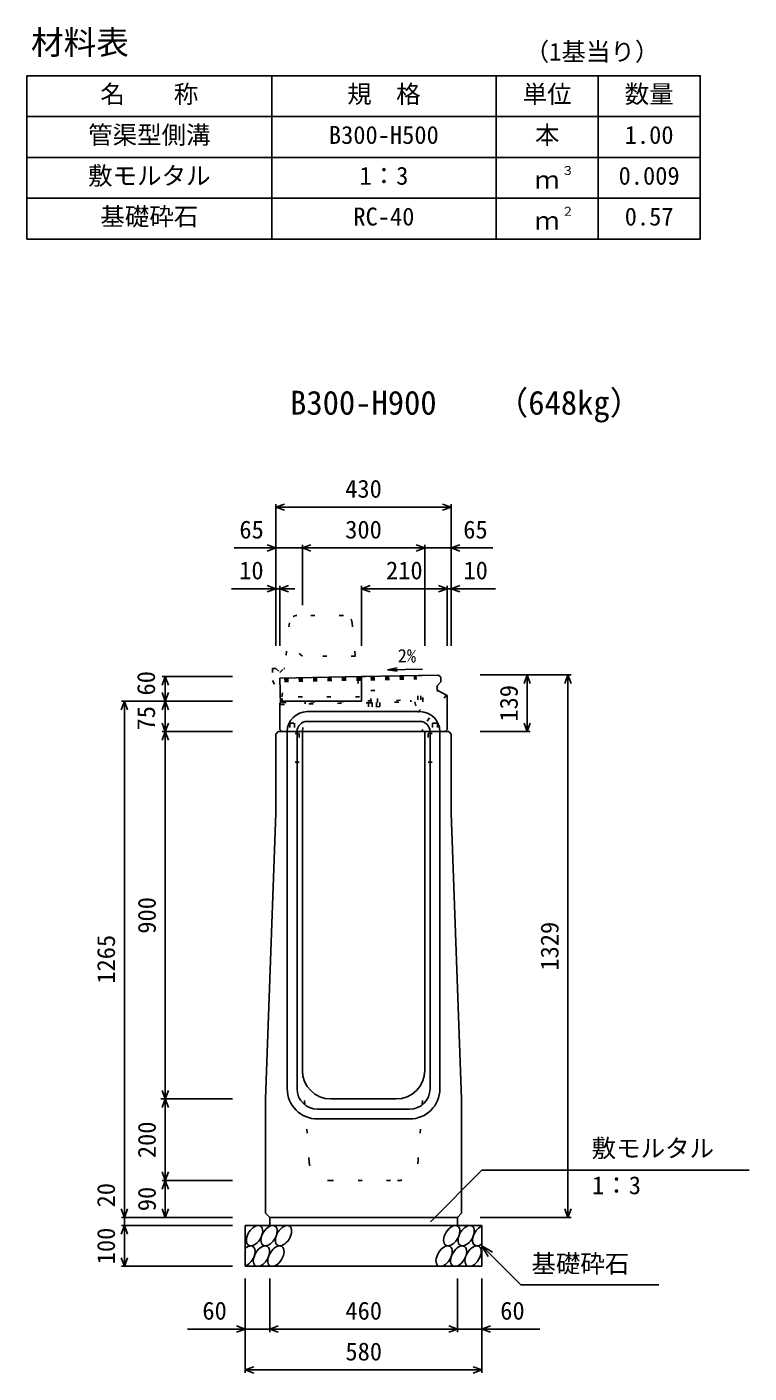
# Model space of a CAD drawing. Units: millimetres, scale not verified. Extents: x -12600 to 12600, y -5940 to 5940.
# Drawn here: x 4875 to 6645, y -630 to 2668 of the extents above; entities that cross this region are included whole.
import ezdxf
from ezdxf.enums import TextEntityAlignment as Align

# ---------------------------------------------------------------- set-up
doc = ezdxf.new("R2010")
doc.units = ezdxf.units.MM
doc.header["$LTSCALE"] = 40
doc.linetypes.add('DOTTED', pattern=[1.75, 0.25, -1.5])
for name, color, linetype, lineweight in [('0-0_DIM', 7, 'Continuous', 25), ('0-2_HATCH', 6, 'DOTTED', 25), ('0-3_HYO', 3, 'Continuous', 25), ('0-4_HYO2', 4, 'Continuous', 25), ('0-5_OUTLINE', 3, 'Continuous', 25), ('0-6_OUTLINE2', 4, 'DOTTED', 25), ('0-7_TXT', 7, 'Continuous', 25)]:
    doc.layers.add(name, color=color, linetype=linetype, lineweight=lineweight)
doc.styles.add('ＭＳ ゴシック', font='')
doc.styles.get('ＭＳ ゴシック').set_extended_font_data('MS Gothic')

msp = doc.modelspace()

# ---------------------------------------------------------------- linework, layer by layer
at = {"layer": '0-0_DIM'}
for p, q in [((5485, 1151.46), (5485, 1498.96)), ((5915, 1491.46), (5485, 1491.46)), ((5915, 1151.46), (5915, 1498.96)), ((5485, 1391.46), (5383.02, 1391.46)), ((5550, 1391.46), (5485, 1391.46)), ((5550, 1398.96), (5550, 1251.46)), ((5550, 1391.46), (5850, 1391.46)), ((5850, 1398.96), (5850, 1151.46)), ((5915, 1391.46), (5850, 1391.46)), ((5915, 1391.46), (6016.98, 1391.46)), ((5376.62, 1291.46), (5485, 1291.46)), ((5495, 1291.46), (5485, 1291.46)), ((5495, 1298.96), (5495, 1151.46)), ((5531.3, 1291.46), (5495, 1291.46)), ((5695, 1298.96), (5695, 1151.46)), ((5695, 1291.46), (5905, 1291.46)), ((5905, 1298.96), (5905, 1151.46)), ((5905, 1291.46), (5915, 1291.46)), ((6023.38, 1291.46), (5915, 1291.46)), ((5206.5, 1076.46), (5379, 1076.46)), ((5214, 1016.46), (5214, 1076.46)), ((6208.5, 1080.46), (5986, 1080.46)), ((6101, 1080.46), (6101, 941.46)), ((6201, 1080.46), (6201, -248.54)), ((5106.5, 1016.46), (5379, 1016.46)), ((5114, 1016.46), (5114, -248.54)), ((5214, 941.46), (5214, 1016.46)), ((5206.5, 941.46), (5379, 941.46)), ((6108.5, 941.46), (5986, 941.46)), ((5203.25, 41.46), (5375.75, 41.46)), ((5206.5, 41.46), (5379, 41.46)), ((5206.5, -158.54), (5379, -158.54)), ((5214, -158.54), (5214, -248.54)), ((5863.77, -259.35), (5990, -133.11)), ((5990, -133.11), (6644.81, -133.11)), ((5106.5, -248.54), (5379, -248.54)), ((5114, -248.54), (5114, -268.54)), ((6208.5, -248.54), (5986, -248.54)), ((5106.5, -268.54), (5379, -268.54)), ((5114, -268.54), (5114, -368.54)), ((5990, -318.54), (6085.76, -414.29)), ((5990, -318.54), (6015.98, -333.54)), ((5990, -318.54), (6005, -344.52)), ((5106.5, -368.54), (5379, -368.54)), ((5410, -629.9), (5410, -398.54)), ((5470, -529.9), (5470, -398.54)), ((5930, -529.9), (5930, -398.54)), ((5990, -629.9), (5990, -398.54)), ((6085.76, -414.29), (6423.31, -414.29)), ((5410, -522.4), (5268.21, -522.4)), ((5410, -522.4), (5470, -522.4)), ((5470, -522.4), (5930, -522.4)), ((5990, -522.4), (5930, -522.4)), ((5990, -522.4), (6131.79, -522.4)), ((5410, -622.4), (5990, -622.4))]:
    msp.add_line(p, q, dxfattribs=at)
for points in [[(5506.14, 1483.77), (5485, 1491.46), (5506.14, 1499.16)], [(5893.86, 1499.16), (5915, 1491.46), (5893.86, 1483.77)], [(5463.86, 1399.16), (5485, 1391.46), (5463.86, 1383.77)], [(5571.14, 1383.77), (5550, 1391.46), (5571.14, 1399.16)], [(5828.86, 1399.16), (5850, 1391.46), (5828.86, 1383.77)], [(5936.14, 1399.16), (5915, 1391.46), (5936.14, 1383.77)], [(5463.86, 1299.16), (5485, 1291.46), (5463.86, 1283.77)], [(5516.14, 1283.77), (5495, 1291.46), (5516.14, 1299.16)], [(5716.14, 1283.77), (5695, 1291.46), (5716.14, 1299.16)], [(5883.86, 1283.77), (5905, 1291.46), (5883.86, 1299.16)], [(5936.14, 1299.16), (5915, 1291.46), (5936.14, 1283.77)], [(5206.3, 1055.32), (5214, 1076.46), (5221.7, 1055.32)], [(6093.3, 1059.32), (6101, 1080.46), (6108.7, 1059.32)], [(6193.3, 1059.32), (6201, 1080.46), (6208.7, 1059.32)], [(5206.3, 1037.61), (5214, 1016.46), (5221.7, 1037.61)], [(5121.7, 995.32), (5114, 1016.46), (5106.3, 995.32)], [(5206.3, 995.32), (5214, 1016.46), (5221.7, 995.32)], [(5206.3, 962.61), (5214, 941.46), (5221.7, 962.61)], [(6093.3, 962.61), (6101, 941.46), (6108.7, 962.61)], [(5206.3, 920.32), (5214, 941.46), (5221.7, 920.32)], [(5214, 941.46), (5214, 41.46), (5214, -158.54)], [(5206.3, 62.61), (5214, 41.46), (5221.7, 62.61)], [(5206.3, 20.32), (5214, 41.46), (5221.7, 20.32)], [(5206.3, -137.39), (5214, -158.54), (5221.7, -137.39)], [(5206.3, -179.68), (5214, -158.54), (5221.7, -179.68)], [(5121.7, -227.39), (5114, -248.54), (5106.3, -227.39)], [(5221.7, -227.39), (5214, -248.54), (5206.3, -227.39)], [(6193.3, -227.39), (6201, -248.54), (6208.7, -227.39)], [(5121.7, -289.68), (5114, -268.54), (5106.3, -289.68)], [(5121.7, -347.39), (5114, -368.54), (5106.3, -347.39)], [(5388.86, -514.71), (5410, -522.4), (5388.86, -530.1)], [(5491.14, -530.1), (5470, -522.4), (5491.14, -514.71)], [(5908.86, -514.71), (5930, -522.4), (5908.86, -530.1)], [(6011.14, -514.71), (5990, -522.4), (6011.14, -530.1)], [(5431.14, -630.1), (5410, -622.4), (5431.14, -614.71)], [(5968.86, -614.71), (5990, -622.4), (5968.86, -630.1)]]:
    msp.add_lwpolyline(points, dxfattribs=at)
at = {"layer": '0-2_HATCH', "linetype": 'Continuous'}
for p, q in [((5495, 1072.65), (5695, 1076.46)), ((5496.23, 1008.16), (5495, 1072.65))]:
    msp.add_line(p, q, dxfattribs=at)
at = {"layer": '0-2_HATCH'}
for p, q in [((5500.64, 1012.75), (5499.5, 1072.74)), ((5507.3, 1072.89), (5508.44, 1012.9)), ((5510.8, 1072.96), (5511.94, 1012.97)), ((5514.3, 1073.02), (5515.44, 1013.03)), ((5542.59, 1073.56), (5543.74, 1013.57)), ((5546.09, 1073.63), (5547.24, 1013.64)), ((5549.59, 1073.69), (5550.74, 1013.71)), ((5577.89, 1074.23), (5579.03, 1014.24)), ((5581.39, 1074.3), (5582.53, 1014.31)), ((5584.89, 1074.37), (5586.03, 1014.38)), ((5613.18, 1074.9), (5614.32, 1014.92)), ((5616.68, 1074.97), (5617.82, 1014.98)), ((5620.18, 1075.04), (5621.32, 1015.05)), ((5648.47, 1075.58), (5649.62, 1015.59)), ((5651.97, 1075.64), (5653.12, 1015.66)), ((5655.47, 1075.71), (5656.62, 1015.72)), ((5684.17, 1076.26), (5685.31, 1016.27)), ((5687.27, 1076.32), (5688.41, 1016.33)), ((5691.17, 1076.39), (5692.31, 1016.4)), ((5695, 1076.46), (5843.94, 1079.3)), ((5719.06, 1076.92), (5720.2, 1016.93)), ((5722.56, 1076.99), (5723.79, 1012.5)), ((5726.06, 1077.05), (5727.2, 1017.07)), ((5754.36, 1077.59), (5755.5, 1017.6)), ((5757.85, 1077.66), (5759, 1017.67)), ((5761.35, 1077.73), (5762.5, 1017.74)), ((5790.05, 1078.27), (5791.19, 1018.28)), ((5793.15, 1078.33), (5794.38, 1013.84)), ((5797.05, 1078.41), (5798.19, 1018.42)), ((5824.94, 1078.94), (5826.09, 1018.95)), ((5828.44, 1079), (5829.58, 1019.02)), ((5833.08, 1019.08), (5831.94, 1079.07)), ((5840.58, 1019.23), (5839.44, 1079.21)), ((5845.17, 1014.81), (5843.94, 1079.3)), ((5717.62, 1042.39), (5733.61, 1042.69)), ((5718.19, 1012.39), (5717.62, 1042.39)), ((5734.18, 1012.7), (5733.61, 1042.69)), ((5496.23, 1008.16), (5845.17, 1014.81)), ((5500.64, 1012.75), (5840.58, 1019.23)), ((5556.96, 1013.82), (5557.05, 1009.32)), ((5712.32, 1012.28), (5740.01, 1012.81)), ((5712.32, 1012.28), (5712.51, 1002.28)), ((5740.2, 1002.81), (5712.51, 1002.28)), ((5720.7, 1012.44), (5720.89, 1002.44)), ((5731.67, 1012.65), (5731.86, 1002.65)), ((5740.01, 1012.81), (5740.2, 1002.81)), ((5815.59, 1018.75), (5815.67, 1014.25))]:
    msp.add_line(p, q, dxfattribs=at)
at = {"layer": '0-2_HATCH', "linetype": 'Continuous'}
for centre in [(5432.89, -293.54), (5468.37, -293.54), (5503.84, -293.54), (5916.05, -293.54), (5951.52, -293.54), (5449.77, -343.54), (5485.25, -343.54), (5897.45, -343.54), (5932.93, -343.54), (5968.41, -343.54)]:
    msp.add_ellipse(centre, major_axis=(14.54, 23.54), ratio=0.5792, dxfattribs=at)
for centre, start_param, end_param in [((5987, -293.54), 0.6666252, 4.1103269), ((5414.3, -343.54), 3.7419964, 7.318141)]:
    msp.add_ellipse(centre, major_axis=(14.54, 23.54), ratio=0.5792, start_param=start_param, end_param=end_param, dxfattribs=at)
at = {"layer": '0-3_HYO'}
for p, q in [((5475, 2548.36), (5475, 2148.36)), ((6025, 2548.36), (6025, 2148.36)), ((6275, 2548.36), (6275, 2148.36)), ((4875, 2448.36), (6525, 2448.36))]:
    msp.add_line(p, q, dxfattribs=at)
msp.add_lwpolyline([(4875, 2148.36), (6525, 2148.36), (6525, 2548.36), (4875, 2548.36)], close=True, dxfattribs=at)
at = {"layer": '0-4_HYO2'}
for p, q in [((4875, 2348.36), (6525, 2348.36)), ((4875, 2248.36), (6525, 2248.36))]:
    msp.add_line(p, q, dxfattribs=at)
at = {"layer": '0-5_OUTLINE', "linetype": 'DOTTED'}
for p, q in [((5650.46, 1226.41), (5536.66, 1226.41)), ((5518.19, 1208.41), (5507, 1096.46)), ((5671.8, 1208.45), (5690, 1026.46)), ((5477, 1096.46), (5477, 1066.46)), ((5477, 1096.46), (5485, 1096.46)), ((5485, 1096.46), (5495, 1086.46)), ((5477, 1066.46), (5500, 1026.46)), ((5690, 1026.46), (5500, 1026.46))]:
    msp.add_line(p, q, dxfattribs=at)
at = {"layer": '0-5_OUTLINE'}
for p, q in [((5884, 1080.06), (5695, 1076.46)), ((5695, 1076.46), (5695, 1016.46)), ((5880, 1053.46), (5889, 1063.46)), ((5884, 1080.06), (5889, 1075.16)), ((5889, 1075.16), (5889, 1063.46)), ((5880, 1053.46), (5880, 1043.46)), ((5905, 1030.46), (5880, 1043.46)), ((5905, 946.46), (5905, 1030.46)), ((5495, 1011.46), (5500, 1016.46)), ((5495, 946.46), (5495, 1011.46)), ((5500, 1016.46), (5695, 1016.46)), ((5485, 935.46), (5491, 941.46)), ((5485, 935.46), (5485, 741.46)), ((5491, 941.46), (5909, 941.46)), ((5495, 946.46), (5500, 941.46)), ((5550, 941.46), (5550, 111.46)), ((5850, 941.46), (5850, 111.46)), ((5900, 941.46), (5905, 946.46)), ((5909, 941.46), (5915, 935.46)), ((5915, 935.46), (5915, 741.46)), ((5460, 41.46), (5485, 741.46)), ((5915, 741.46), (5940, 41.46)), ((5460, -238.54), (5460, 41.46)), ((5620, 41.46), (5780, 41.46)), ((5460, -238.54), (5470, -248.54)), ((5930, -248.54), (5470, -248.54)), ((5470, -248.54), (5470, -268.54)), ((5930, -248.54), (5930, -268.54)), ((5410, -268.54), (5990, -268.54)), ((5410, -368.54), (5410, -268.54)), ((5990, -368.54), (5990, -268.54)), ((5410, -368.54), (5990, -368.54))]:
    msp.add_line(p, q, dxfattribs=at)
at = {"layer": '0-5_OUTLINE', "linetype": 'DOTTED'}
msp.add_lwpolyline([(5495, 1086.46), (5505, 1096.46), (5507, 1096.46)], dxfattribs=at)
at = {"layer": '0-5_OUTLINE'}
msp.add_lwpolyline([(5930, -248.54), (5940, -238.54), (5940, 41.46)], dxfattribs=at)
at = {"layer": '0-5_OUTLINE', "linetype": 'DOTTED'}
for centre, start, end in [((5538.1, 1206.46), 94.13229, 174.40835), ((5651.9, 1206.46), 4.08463, 93.6009)]:
    msp.add_arc(centre, 20, start, end, dxfattribs=at)
at = {"layer": '0-5_OUTLINE'}
for centre, start, end in [((5620, 111.46), 180, 270), ((5780, 111.46), 270, 0)]:
    msp.add_arc(centre, 70, start, end, dxfattribs=at)
at = {"layer": '0-6_OUTLINE2'}
for p, q in [((5500, 1026.46), (5507, 1096.46)), ((5832.62, 988.2), (5881.63, 1042.62)), ((5903.37, 1031.31), (5842.93, 949.28)), ((5550, 941.46), (5556.72, 1009.32)), ((5825.67, 1014.44), (5845, 941.46)), ((5519, 961.96), (5531, 961.96)), ((5519, 961.96), (5519, 936.96)), ((5531, 961.96), (5531, 936.96)), ((5869, 961.96), (5881, 961.96)), ((5869, 961.96), (5869, 936.96)), ((5881, 961.96), (5881, 936.96)), ((5542, 936.96), (5486.5, 936.96)), ((5542, 936.96), (5542, 866.96)), ((5858, 936.96), (5858, 866.96)), ((5858, 936.96), (5913.5, 936.96)), ((5542, 866.96), (5486.5, 866.96)), ((5858, 866.96), (5913.5, 866.96)), ((5566.57, -112.23), (5550, 111.46)), ((5833.43, -112.23), (5850, 111.46)), ((5616.43, -158.54), (5783.57, -158.54))]:
    msp.add_line(p, q, dxfattribs=at)
at = {"layer": '0-6_OUTLINE2', "linetype": 'Continuous'}
for p, q in [((5562, 990.46), (5838, 990.46)), ((5562, 966.46), (5838, 966.46)), ((5513, 941.46), (5513, 66.46)), ((5537, 941.46), (5537, 66.46)), ((5863, 941.46), (5863, 66.46)), ((5887, 941.46), (5887, 66.46)), ((5587, 16.46), (5813, 16.46)), ((5587, -7.54), (5813, -7.54))]:
    msp.add_line(p, q, dxfattribs=at)
at = {"layer": '0-6_OUTLINE2'}
msp.add_lwpolyline([(5680, 1126.46), (5550, 1126.46), (5513, 1156.46)], dxfattribs=at)
at = {"layer": '0-6_OUTLINE2', "linetype": 'Continuous'}
for centre, radius, start, end in [((5562, 941.46), 49, 90, 180), ((5838, 941.46), 49, 0, 90), ((5562, 941.46), 25, 90, 180), ((5838, 941.46), 25, 0, 90), ((5587, 66.46), 74, 180, 270), ((5587, 66.46), 50, 180, 270), ((5813, 66.46), 50, 270, 0), ((5813, 66.46), 74, 270, 0)]:
    msp.add_arc(centre, radius, start, end, dxfattribs=at)
at = {"layer": '0-6_OUTLINE2'}
for centre, start, end in [((5616.43, -108.54), 184.23639, 270), ((5783.57, -108.54), 270, 355.76361)]:
    msp.add_arc(centre, 50, start, end, dxfattribs=at)
at = {"layer": '0-7_TXT'}
for q in [(5781.97, 1097.94), (5844.25, 1094.95), (5782.13, 1089.6)]:
    msp.add_line((5758.42, 1093.32), q, dxfattribs=at)

# ---------------------------------------------------------------- texts
at = {"layer": '0-0_DIM', "style": 'ＭＳ ゴシック'}
for s, p in [('430', (5655, 1501.46)), ('65', (5395.68, 1401.46)), ('300', (5655, 1401.46)), ('65', (5944.32, 1401.46)), ('10', (5395.16, 1301.46)), ('210', (5755, 1301.46)), ('10', (5944.84, 1301.46)), ('敷モルタル', (6258.94, -114.38)), ('1：3', (6259.94, -205.07)), ('基礎砕石', (6111.32, -397.12)), ('60', (5305, -512.4)), ('460', (5655.53, -512.4)), ('60', (6035, -512.4)), ('580', (5655.53, -612.4))]:
    msp.add_text(s, height=43.99, dxfattribs=at).set_placement(p, align=Align.BOTTOM_LEFT)
for s, p in [('60', (5202.16, 1030.08)), ('139', (6091, 965.96)), ('75', (5202.16, 944.32)), ('900', (5204, 446.46)), ('1329', (6191, 355.96)), ('1265', (5104, 323.96)), ('200', (5204, -103.54)), ('20', (5104, -224.22)), ('90', (5204, -233.54)), ('100', (5104, -363.54))]:
    msp.add_text(s, height=43.99, rotation=90, dxfattribs=at).set_placement(p, align=Align.BOTTOM_LEFT)
at = {"layer": '0-7_TXT', "style": 'ＭＳ ゴシック'}
for s, height, p in [('材料表', 58.65, (4885, 2583.36)), ('（1基当り）', 43.99, (6095, 2572.36)), ('名\u3000\u3000称', 43.99, (5055, 2468.36)), ('規\u3000格', 43.99, (5660, 2468.36)), ('単位', 43.99, (6090, 2468.36)), ('数量', 43.99, (6340, 2468.36)), ('管渠型側溝', 43.99, (5025, 2368.36)), ('B300-H500', 43.99, (5615, 2368.36)), ('本', 43.99, (6120, 2368.36)), ('1.00', 43.99, (6340, 2368.36)), ('敷モルタル', 43.99, (5025, 2268.36)), ('1：3', 43.99, (5690, 2268.36)), ('３', 21.99, (6185.54, 2298.73)), ('0.009', 43.99, (6325, 2268.36)), ('ｍ', 43.99, (6120, 2258.36)), ('基礎砕石', 43.99, (5055, 2168.36)), ('RC-40', 43.99, (5675, 2168.36)), ('２', 21.99, (6185.54, 2198.73)), ('0.57', 43.99, (6340, 2168.36)), ('ｍ', 43.99, (6120, 2158.36)), ('（648kg）', 58.65, (6023.7, 1700.44)), ('B300-H900', 58.65, (5520, 1700.44)), ('2%', 32.99, (5783.76, 1101.06))]:
    msp.add_text(s, height=height, dxfattribs=at).set_placement(p, align=Align.BOTTOM_LEFT)

doc.saveas('drawing.dxf')
